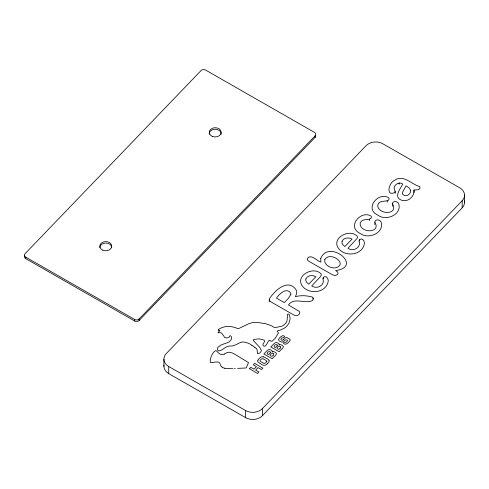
<?xml version="1.0" encoding="UTF-8"?>
<svg xmlns="http://www.w3.org/2000/svg" width="489" height="489" viewBox="0 0 489 489"><rect width="100%" height="100%" fill="white"/><g stroke="black" fill="none" stroke-linecap="round" stroke-linejoin="round"><path stroke-width="0.73" d="M395.24 191.437L394.641 192.648C385.35 196.566 389.006 182.214 394.654 180.349C403.229 173.858 411.683 184.579 419.819 186.59L419.99 188.369L418.676 189.695L414.006 190.019C414.745 196.431 408.119 202.269 401.872 200.319C393.095 197.568 400.246 188.84 402.844 184.047C399.959 181.969 396.286 183.265 394.647 186.23C392.948 188.607 395.846 190.857 395.246 193.338M269.262 299.916L269.445 298.706C274.946 290.368 288.858 277.245 296.725 290.906L296.676 293.596L295.374 296.689C300.833 295.105 306.799 295.576 312.233 297.019L313.088 297.935L313.235 299.201L312.483 300.503C305.142 304.482 294.176 296.658 288.467 304.977L299.085 311.291L299.733 312.385L299.696 313.461C298.638 315.955 295.374 316.071 293.351 314.708L271.352 302.116L269.891 301.028L269.262 299.916L269.268 301.817M374.831 222.073L375.35 220.71C377.129 219.09 379.904 220.019 381.035 221.969C384.733 232.85 368.37 239.824 360.369 233.534C346.31 227.379 360.472 209.769 371.023 216.065A3.038 2.347 -0.1 0 1 370.741 218.614C367.3 220.38 361.646 218.338 360.142 223.271L360.283 225.356C363.229 233.54 381.065 232.489 374.831 222.073L374.831 224.604M392.453 203.73L392.979 202.373C394.751 200.753 397.533 201.682 398.663 203.626C402.355 214.512 385.998 221.486 377.991 215.191C363.938 209.041 378.101 191.425 388.651 197.721A3.038 2.347 -0.1 0 1 388.37 200.27C384.929 202.036 379.268 199.995 377.771 204.934L377.911 207.018C380.852 215.203 398.694 214.151 392.453 203.73L392.459 206.266M323.357 277.385L322.844 278.492C325.478 285.191 316.939 289.751 311.756 285.906L320.717 276.34L321.297 275.014L320.992 273.803C313.321 265.668 294.543 276.022 302.514 286.291C309.549 295.081 326.762 292.825 328.29 280.735L327.703 278.357L326.438 276.951L324.794 276.615L323.357 277.385L323.363 278.651M359.525 239.757L359.005 240.863C361.646 247.556 353.107 252.122 347.923 248.271L356.884 238.711L357.465 237.385L357.159 236.175C349.488 228.033 330.711 238.394 338.675 248.656C345.711 257.452 362.924 255.197 364.458 243.106L363.871 240.722L362.606 239.323L360.961 238.987L359.525 239.757L359.525 241.022M25.734 257.116L134.658 319.482A3.172 2.451 -0.1 0 0 139.102 318.969L315.124 135.814A3.172 2.451 -0.1 0 0 314.47 132.385L205.545 70.025A3.172 2.451 -0.1 0 0 201.101 70.532L25.073 253.687A3.172 2.451 -0.1 0 0 25.734 257.116L25.734 258.638L134.658 321.004A3.172 2.451 -0.1 0 0 139.102 320.491L315.13 137.336A3.172 2.451 -0.1 0 0 315.631 135.202M168.729 366.524L245.619 410.54A11.968 9.242 -0.1 0 0 262.367 408.621L462.178 200.71A11.968 9.242 -0.1 0 0 459.703 187.782L382.814 143.766A11.968 9.242 -0.1 0 0 366.072 145.685L166.254 353.596A11.968 9.242 -0.1 0 0 168.729 366.524L168.742 373.62L245.631 417.643A11.968 9.242 -0.1 0 0 262.379 415.717L462.191 207.813A11.968 9.242 -0.1 0 0 464.422 200.948M273.278 355.136C276.358 351.078 265.808 354.818 272.043 356.389L273.198 355.222M280.203 348.131C283.284 344.073 272.728 347.813 278.962 349.384L280.118 348.217M267.459 363.633L267.734 363.358A15.544 11.785 1.3 0 0 268.626 362.337L268.822 362.037A3.172 2.408 1.3 0 0 269.036 360.314M283.473 339.427L285.503 337.82A2.353 1.785 1.3 0 1 285.9 337.661L286.383 337.551A1.589 1.204 1.3 0 1 286.896 337.557L289.959 339.384A1.711 1.296 1.3 0 1 290.087 339.739L290.099 339.837A2.28 1.724 1.3 0 1 290.038 340.356L289.311 341.487A16.76 12.708 1.3 0 1 289.017 341.817L288.339 342.508A17.818 13.509 1.3 0 1 287.532 343.254L286.12 344.085A1.669 1.265 1.3 0 1 285.686 344.146L285.203 344.128A2.127 1.614 1.3 0 1 284.787 344.054C282.434 343.938 284.048 341.328 285.631 342.355A0.709 0.538 1.3 0 0 286.053 342.276C290.105 339.488 284.653 338.608 283.192 341.799A2.677 2.029 1.3 0 1 282.838 341.958L282.428 342.086A1.705 1.296 1.3 0 1 281.78 342.123L279.36 341.053L278.541 339.751A2.653 2.011 1.3 0 1 278.626 339.36L279.415 338.18A18.784 14.242 1.3 0 1 279.769 337.795L280.393 337.166A17.861 13.539 1.3 0 1 280.741 336.842L282.263 335.839A1.736 1.32 1.3 0 1 282.819 335.741A2.164 1.638 1.3 0 1 283.394 335.784C286.371 336.236 283.712 337.917 282.086 337.838C281.022 338.406 280.276 340.02 281.982 340.24A0.691 0.52 1.3 0 0 282.434 340.216L283.357 339.525M218.559 329.427L218.271 330.411L219.518 330.564A0.74 0.556 1.3 0 1 219.897 330.784C214.695 334.714 221.688 331.041 222.287 334.005A16.473 12.494 1.3 0 0 222.489 334.329L223.76 335.839A2.861 2.17 1.3 0 1 223.944 336.255L224.365 337.306A1.112 0.844 1.3 0 0 224.726 337.557L226.59 337.954L228.62 337.483A2.237 1.693 1.3 0 0 229.06 337.172C230.007 334.17 232.018 336.395 231.499 338.92C229.989 343.84 222.434 343.009 218.907 346.542A8.606 6.528 1.3 0 0 217.843 347.581A1.864 1.412 1.3 0 0 217.593 347.985L217.519 349.996L218.314 350.717A1.919 1.455 1.3 0 0 219.084 350.888C222.996 350.252 225.27 346.243 229.604 345.998C235.056 346.744 238.229 342.404 242.74 341.915A20.049 15.202 1.3 0 1 246.682 342.697L249.317 343.675L251.957 345.399M224.439 354.024C221.92 355.637 218.974 353.883 217.379 351.805A13.631 10.336 1.3 0 0 216.786 351.23L216.04 350.778A1.265 0.96 1.3 0 0 215.429 350.784L214.268 351.53A24.652 18.686 1.3 0 0 210.197 361.591L210.435 362.453A1.027 0.776 1.3 0 0 210.747 362.685L212.336 362.606M218.699 329.36C224.518 325.344 231.468 325.87 237.617 328.547A4.059 3.081 1.3 0 0 239.048 328.4L248.932 323.651L253.259 322.392L258.155 322.563L265.35 323.639L271.584 325.747A11.18 8.472 1.3 0 1 273.119 326.841L273.632 327.178A5.446 4.126 1.3 0 0 275.35 327.496L281.419 326.352A10.452 7.922 1.3 0 0 284.14 324.8L286.077 322.789A8.759 6.644 1.3 0 0 286.829 321.359L286.909 320.998A57.244 43.399 1.3 0 0 287.422 315.216C286.988 313.626 289.604 313.687 289.457 315.228A17.965 13.619 1.3 0 1 289.971 319.837L288.871 323.406L286.407 326.566A17.714 13.429 1.3 0 1 283.791 328.474L279.506 330.411A6.938 5.257 1.3 0 1 277.648 330.747L277.287 331.316L278.43 333.021L275.185 338.315L272.196 341.163L270.814 341.145L269.812 340.289L268.919 340.423L266.426 344.641A6.326 4.792 1.3 0 1 265.998 345.301C263.938 347.948 261.578 344.898 263.864 342.813A4.114 3.117 1.3 0 1 264.103 342.41C265.888 339.947 262.483 339.659 260.826 339.262A14.676 11.131 1.3 0 0 259.427 338.889L259.084 338.895A33.723 25.569 1.3 0 0 253.65 339.58L253.106 340.277L259.769 347.453L261.291 350.289A2.977 2.256 1.3 0 1 261.322 350.931L260.374 352.312A14.572 11.051 1.3 0 1 259.525 353.137L258.003 353.7A1.057 0.801 1.3 0 1 257.477 353.547C257.006 351.444 257.88 348.773 254.94 347.514M212.709 362.526L213.656 362.331A15.807 11.98 1.3 0 1 215.71 362.013L218.094 362.062A2.586 1.956 1.3 0 1 218.931 362.392A2.971 2.256 1.3 0 1 219.616 362.966L220.839 365.644A6.754 5.122 1.3 0 0 222.037 367.098M237.593 368.382L246.212 367.96L248.504 362.569L234.017 353.798A20.99 15.911 1.3 0 0 232.764 353.174L230.081 352.337A5.257 3.985 1.3 0 0 227.685 352.38A3.729 2.83 1.3 0 0 226.78 352.679L225.343 353.51A9.523 7.219 1.3 0 1 224.445 354.03M235.295 368.468L234.427 368.492M232.984 368.535L232.409 368.553M231.829 368.565L231.248 368.572M230.667 368.584L228.773 368.602A17.616 13.356 1.3 0 1 226.517 368.504A13.82 10.477 1.3 0 1 224.592 368.223M263.259 356.817L264.616 357.294A15.685 11.895 1.3 0 1 265.234 357.618L267.135 358.706A19.633 14.884 1.3 0 1 267.556 358.963L268.534 359.702A3.068 2.323 1.3 0 1 268.864 360.112L268.987 360.326M224.598 368.211L223.21 367.777A4.902 3.716 1.3 0 1 222.055 367.092M464.538 195.056L464.55 202.159M462.178 200.71L462.191 207.813M414.006 190.019L414.012 192.556M399.122 182.935L399.122 184.2M387.209 200.924L387.215 202.195M369.586 219.268L369.586 220.533M315.124 135.814L315.13 137.336M313.088 297.935L313.088 299.207M262.367 408.621L262.379 415.717M245.619 410.54L245.631 417.643M163.894 359.25L163.907 366.353M139.102 318.969L139.102 320.491M134.658 319.482L134.658 321.004M168.742 373.62A11.968 9.242 -0.1 0 1 163.986 365.142M25.734 258.638A3.172 2.451 -0.1 0 1 24.676 255.771M99.799 247.654A5.984 4.621 -0.1 0 1 105.532 243.082A5.984 4.621 -0.1 0 1 111.743 247.257M209.243 134.286A5.984 4.621 -0.1 0 1 215.264 129.224A5.984 4.621 -0.1 0 1 221.15 134.371M257.966 360.124A4.132 3.13 1.3 0 1 258.149 359.825L258.284 359.641A16.375 12.414 1.3 0 1 259.115 358.7L259.622 358.186A15.66 11.87 1.3 0 1 259.916 357.911L260.729 357.282A3.38 2.561 1.3 0 1 261.089 357.086A3.49 2.647 1.3 0 1 261.487 356.933A2.708 2.054 1.3 0 1 263.259 356.811M257.99 360.13A3.13 2.372 1.3 0 0 257.831 361.726A2.573 1.95 1.3 0 0 258.131 362.141L261.627 364.458A12.757 9.67 1.3 0 0 262.349 364.825A6.461 4.896 1.3 0 0 262.709 364.983L263.828 365.283A2.5 1.895 1.3 0 0 264.745 365.277L265.325 365.136A3.081 2.335 1.3 0 0 265.937 364.873L266.701 364.342A15.08 11.43 1.3 0 0 267.459 363.633M251.982 345.375A25.287 19.169 1.3 0 1 254.922 347.52M305.863 278.932L305.814 280.649L306.756 282.416L308.73 284.17L315.9 276.713C312.624 274.842 307.532 275.032 305.863 278.932M342.031 241.303L341.982 243.015L342.923 244.787L344.898 246.542L352.068 239.084C348.785 237.214 343.7 237.403 342.031 241.303M249.359 368.663L257.624 373.492L258.95 372.007L255.631 370.106L258.07 367.642L261.517 369.513L262.905 368.15L254.647 363.315L253.32 364.818L256.444 366.677L254.005 369.14L250.79 367.337L249.359 368.663M272.257 351.414L272.257 351.518A1.754 1.333 1.3 0 1 272.184 351.817L272.116 352.117L273.106 351.64A1.32 1.002 1.3 0 1 273.534 351.615L274.897 352.086A8.337 6.32 1.3 0 1 275.295 352.312L276.383 353.333A1.669 1.265 1.3 0 1 276.474 353.688L275.845 355.032A9.707 7.359 1.3 0 1 275.472 355.43L272.202 358.743L263.877 353.975L267.055 350.76A10.624 8.05 1.3 0 1 267.507 350.326L268.736 349.611A1.711 1.296 1.3 0 1 269.427 349.543L270.533 349.824A5.513 4.181 1.3 0 1 271.016 350.063A7.359 5.581 1.3 0 1 271.352 350.265L272.104 350.906A1.381 1.045 1.3 0 1 272.239 351.206L272.257 351.414M279.182 344.409L279.176 344.507A1.754 1.333 1.3 0 1 279.109 344.812L279.042 345.112L280.032 344.635A1.32 1.002 1.3 0 1 280.454 344.611L281.823 345.081A8.337 6.32 1.3 0 1 282.214 345.307L283.302 346.328A1.669 1.265 1.3 0 1 283.394 346.683L282.77 348.027A9.707 7.359 1.3 0 1 282.391 348.425L279.121 351.738L270.796 346.97L273.974 343.755A10.624 8.05 1.3 0 1 274.433 343.315L275.662 342.606A1.711 1.296 1.3 0 1 276.352 342.538L277.452 342.82A5.513 4.181 1.3 0 1 277.935 343.058A7.359 5.581 1.3 0 1 278.278 343.26L279.023 343.901A1.381 1.045 1.3 0 1 279.158 344.195L279.182 344.409M410.644 190.337C411.145 194.298 405.76 197.629 402.838 194.488L402.49 193.589L402.826 191.822L406.041 185.881L409.048 187.819L410.644 190.337M320.741 258.388L320.857 262.122C317.123 261.028 310.79 253.326 307.214 258.62L307.917 260.545L309.219 261.487L332.471 274.8L335.24 275.576L337.349 274.629A2.995 2.311 -0.1 0 0 337.392 271.805L335.68 270.606C363.785 266.536 328.84 238.711 320.741 258.388M270.564 352.386L268.705 354.482C265.319 354.415 268.143 350.955 269.763 351.597A4.12 3.123 1.3 0 1 270.105 351.793L270.564 352.386M277.483 345.381L275.631 347.477C272.239 347.404 275.069 343.95 276.688 344.592A4.12 3.123 1.3 0 1 277.025 344.788L277.483 345.381M324.812 259.5C323.315 266.866 337.098 271.529 340.185 264.335L340.057 262.355C337.508 257.397 328.437 253.785 324.812 259.5M266.786 361.438L265.937 362.569A14.756 11.186 1.3 0 1 265.588 362.905L264.066 363.406L261.248 361.933A14.707 11.149 1.3 0 1 260.802 361.652L260.209 361.175A0.978 0.74 1.3 0 1 260.069 360.876L260.05 360.778A1.082 0.819 1.3 0 1 260.099 360.466L260.906 359.494A16.32 12.372 1.3 0 1 261.169 359.232L262.636 358.62L265.454 360.038A15.391 11.669 1.3 0 1 265.9 360.314L266.749 361.133A0.899 0.678 1.3 0 1 266.786 361.438M290.857 294.421L288.168 298.59L284.311 302.593L276.45 298.094C279.262 294.06 286.597 286.737 290.796 293.284L290.857 294.421M102.733 250.154A5.984 4.621 -0.1 0 0 111.761 246.218A5.984 4.621 -0.1 0 0 102.843 242.153A5.984 4.621 -0.1 0 0 102.733 250.154M212.153 136.303A5.984 4.621 -0.1 0 0 221.187 132.366A5.984 4.621 -0.1 0 0 212.263 128.301A5.984 4.621 -0.1 0 0 212.153 136.303"/></g></svg>
